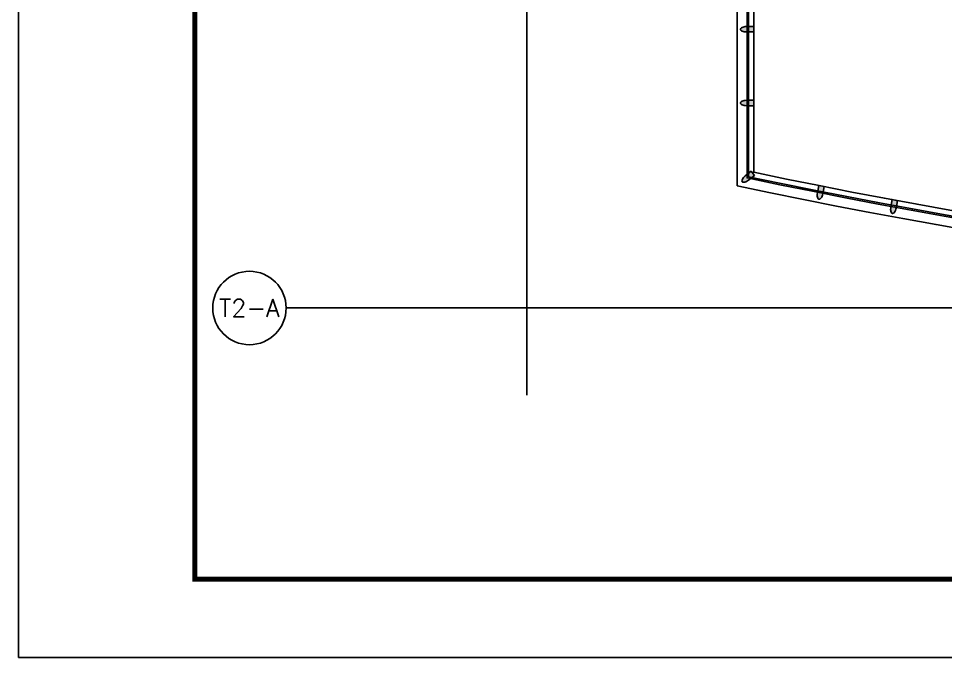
# Model space of a CAD drawing. Header units: inches. Extents: x -10386 to 73614, y -7144 to 52256.
# Drawn here: x -10386 to 8554, y -7144 to 5916 of the extents above; entities that cross this region are included whole.
import ezdxf
from ezdxf.enums import TextEntityAlignment as Align

# ---------------------------------------------------------------- set-up
doc = ezdxf.new("R2010")
doc.units = ezdxf.units.IN
doc.header["$MEASUREMENT"] = 0
doc.layers.add('arch', color=8, linetype='Continuous')
doc.layers.add('TITLE_BLOCK_A1$0$TITLE', color=7, linetype='Continuous')
doc.layers.add('Viewpoint', color=8, linetype='Continuous', plot=False)
doc.styles.add('C-1205-1217-T2 PLAN$0$TXT4', font='romans.shx', dxfattribs={"height": 360})

msp = doc.modelspace()

# ---------------------------------------------------------------- hatches: boundary and pattern name
at = {"layer": 'arch'}
h = msp.add_hatch(color=256, dxfattribs=at)
edge = h.paths.add_edge_path()
edge.add_ellipse((4487.5, 5479.3), major_axis=(-192.4, 192.4), ratio=1, start_angle=-45, end_angle=-34.46486)
edge.add_ellipse((4467.5, 5587), major_axis=(115, 115), ratio=1, start_angle=55.53514, end_angle=69.17911)
edge.add_ellipse((4437.1, 5654.7), major_axis=(62.5, 62.5), ratio=1, start_angle=69.17911, end_angle=92.3064)
edge.add_ellipse((4391.8, 5696.4), major_axis=(-19, 19), ratio=1, start_angle=2.3064, end_angle=45)
edge.add_ellipse((4391.8, 5696.4), major_axis=(-19, 19), ratio=1, start_angle=45, end_angle=87.6936)
edge.add_ellipse((4437.1, 5738.2), major_axis=(62.5, 62.5), ratio=1, start_angle=177.6936, end_angle=200.82089)
edge.add_ellipse((4467.5, 5805.9), major_axis=(-115, 115), ratio=1, start_angle=110.82089, end_angle=124.46486)
edge.add_ellipse((4487.5, 5913.6), major_axis=(-192.4, 192.4), ratio=1, start_angle=124.46486, end_angle=135)
edge.add_line((4487.5, 5641.4), (4640, 5641.4))
edge.add_line((4640, 5641.4), (4640, 5751.4))
edge.add_line((4640, 5751.4), (4487.5, 5751.4))
h = msp.add_hatch(color=256, dxfattribs=at)
edge = h.paths.add_edge_path()
edge.add_ellipse((4487.5, 3972.8), major_axis=(-192.4, 192.4), ratio=1, start_angle=-45, end_angle=-34.46486)
edge.add_ellipse((4467.5, 4080.5), major_axis=(115, 115), ratio=1, start_angle=55.53514, end_angle=69.17911)
edge.add_ellipse((4437.1, 4148.1), major_axis=(62.5, 62.5), ratio=1, start_angle=69.17911, end_angle=92.3064)
edge.add_ellipse((4391.8, 4189.9), major_axis=(-19, 19), ratio=1, start_angle=2.3064, end_angle=45)
edge.add_ellipse((4391.8, 4189.9), major_axis=(-19, 19), ratio=1, start_angle=45, end_angle=87.6936)
edge.add_ellipse((4437.1, 4231.7), major_axis=(62.5, 62.5), ratio=1, start_angle=177.6936, end_angle=200.82089)
edge.add_ellipse((4467.5, 4299.3), major_axis=(-115, 115), ratio=1, start_angle=110.82089, end_angle=124.46486)
edge.add_ellipse((4487.5, 4407.1), major_axis=(-192.4, 192.4), ratio=1, start_angle=124.46486, end_angle=135)
edge.add_line((4487.5, 4134.9), (4640, 4134.9))
edge.add_line((4640, 4134.9), (4640, 4244.9))
edge.add_line((4640, 4244.9), (4487.5, 4244.9))
h = msp.add_hatch(color=256, dxfattribs=at)
edge = h.paths.add_edge_path()
edge.add_arc((4360.2, 2825.3), 272.1, -61.48544, -50.9503, ccw=False)
edge.add_arc((4412.5, 2729), 162.6, 284.87059, 298.51456, ccw=False)
edge.add_arc((4431.5, 2657.3), 88.4, 261.7433, 284.87059, ccw=False)
edge.add_arc((4422.7, 2596.3), 26.8, 219.0497, 261.7433, ccw=False)
edge.add_arc((4422.7, 2596.3), 26.8, 176.3561, 219.0497, ccw=False)
edge.add_arc((4484.2, 2592.4), 88.4, 153.22881, 176.3561, ccw=False)
edge.add_arc((4550.4, 2559), 162.6, 139.58484, 153.22881, ccw=False)
edge.add_arc((4633.8, 2488), 272.1, 129.0497, 139.58484, ccw=False)
edge.add_line((4462.3, 2699.3), (4580.8, 2795.4))
edge.add_line((4580.8, 2795.4), (4650.1, 2710))
edge.add_line((4650.1, 2710), (4531.6, 2613.9))
h = msp.add_hatch(color=256, dxfattribs=at)
edge = h.paths.add_edge_path()
edge.add_arc((4360.2, 2825.3), 272.1, -61.48544, -50.9503, ccw=False)
edge.add_arc((4412.5, 2729), 162.6, 284.87059, 298.51456, ccw=False)
edge.add_arc((4431.5, 2657.3), 88.4, 261.7433, 284.87059, ccw=False)
edge.add_arc((4422.7, 2596.3), 26.8, 219.0497, 261.7433, ccw=False)
edge.add_arc((4422.7, 2596.3), 26.8, 176.3561, 219.0497, ccw=False)
edge.add_arc((4484.2, 2592.4), 88.4, 153.22881, 176.3561, ccw=False)
edge.add_arc((4550.4, 2559), 162.6, 139.58484, 153.22881, ccw=False)
edge.add_arc((4633.8, 2488), 272.1, 129.0497, 139.58484, ccw=False)
edge.add_line((4462.3, 2699.3), (4580.8, 2795.4))
edge.add_line((4580.8, 2795.4), (4650.1, 2710))
edge.add_line((4650.1, 2710), (4531.6, 2613.9))
h = msp.add_hatch(color=256, dxfattribs=at)
edge = h.paths.add_edge_path()
edge.add_arc((5778.7, 2382.1), 272.1, -21.35784, -10.8227, ccw=False)
edge.add_arc((5880.8, 2342.2), 162.6, 324.99819, 338.64216, ccw=False)
edge.add_arc((5941.5, 2299.7), 88.4, 301.87089, 324.99819, ccw=False)
edge.add_arc((5974.1, 2247.3), 26.8, 259.1773, 301.87089, ccw=False)
edge.add_arc((5974.1, 2247.3), 26.8, 216.4837, 259.1773, ccw=False)
edge.add_arc((6023.6, 2284), 88.4, 193.3564, 216.4837, ccw=False)
edge.add_arc((6095.7, 2301.1), 162.6, 179.71243, 193.3564, ccw=False)
edge.add_arc((6205.3, 2300.6), 272.1, 169.1773, 179.71243, ccw=False)
edge.add_line((5938, 2351.7), (5966.6, 2501.4))
edge.add_line((5966.6, 2501.4), (6074.7, 2480.8))
edge.add_line((6074.7, 2480.8), (6046, 2331))
h = msp.add_hatch(color=256, dxfattribs=at)
edge = h.paths.add_edge_path()
edge.add_arc((7278.7, 2094.7), 272.1, -21.35784, -10.8227, ccw=False)
edge.add_arc((7380.8, 2054.8), 162.6, 324.99819, 338.64216, ccw=False)
edge.add_arc((7441.5, 2012.3), 88.4, 301.87089, 324.99819, ccw=False)
edge.add_arc((7474.1, 1960), 26.8, 259.1773, 301.87089, ccw=False)
edge.add_arc((7474.1, 1960), 26.8, 216.4837, 259.1773, ccw=False)
edge.add_arc((7523.6, 1996.6), 88.4, 193.3564, 216.4837, ccw=False)
edge.add_arc((7595.7, 2013.7), 162.6, 179.71243, 193.3564, ccw=False)
edge.add_arc((7705.3, 2013.2), 272.1, 169.1773, 179.71243, ccw=False)
edge.add_line((7438, 2064.3), (7466.6, 2214.1))
edge.add_line((7466.6, 2214.1), (7574.7, 2193.4))
edge.add_line((7574.7, 2193.4), (7546, 2043.6))

# ---------------------------------------------------------------- linework, layer by layer
at = {"layer": 'arch', "ltscale": 0.02}
for points in [[(0, 48856.2), (0, -1780)], [(-4918.1, 0), (61637.1, 0)]]:
    msp.add_lwpolyline(points, dxfattribs=at)
at = {"layer": 'arch'}
for points in [[(48110, 43588.2, 0.0892167), (4300, 42223.1), (4300, 37714.5, 0.0074119), (821.7, 37125.1, 0.0691966), (821.7, 7594.9, 0.0074119), (4300, 7005.5), (4300, 2496.9, 0.0892167), (48110, 1131.8), (48110, 8416.6, 0.0191145), (56909.6, 10716.5, 0.1037494), (56909.6, 34003.5, 0.0191145), (48110, 36303.4)], [(48110, 43588.2, 0.0892167), (4300, 42223.1), (4300, 37714.5, 0.0074119), (821.7, 37125.1, 0.0691966), (821.7, 7594.9, 0.0074119), (4300, 7005.5), (4300, 2496.9, 0.0892167), (48110, 1131.8), (48110, 8416.6, 0.0191145), (56909.6, 10716.5, 0.1037494), (56909.6, 34003.5, 0.0191145), (48110, 36303.4)], [(47910, 43415.5, 0.0885346), (4500, 42060.9), (4500, 37542.8, 0.0074691), (1000, 36954.5, 0.0685189), (1000, 7765.5, 0.0074691), (4500, 7177.2), (4500, 2659.1, 0.0885346), (47910, 1304.5), (47910, 8577.3, 0.0192029), (56738, 10873.6, 0.1026894), (56738, 33846.4, 0.0192029), (47910, 36142.7)], [(47910, 43415.5, 0.0885346), (4500, 42060.9), (4500, 37542.8, 0.0074691), (1000, 36954.5, 0.0685189), (1000, 7765.5, 0.0074691), (4500, 7177.2), (4500, 2659.1, 0.0885346), (47910, 1304.5), (47910, 8577.3, 0.0192029), (56738, 10873.6, 0.1026894), (56738, 33846.4, 0.0192029), (47910, 36142.7)], [(47880, 43389.6, 0.0884322), (4530, 42036.6), (4530, 37517, 0.0074776), (1026.8, 36928.9, 0.068417), (1026.8, 7791.1, 0.0074776), (4530, 7203), (4530, 2683.4, 0.0884322), (47880, 1330.4), (47880, 8601.4, 0.0192161), (56712.3, 10897.2, 0.1025298), (56712.3, 33822.8, 0.0192161), (47880, 36118.6)], [(47770, 43294.5, 0.088056), (4640, 41947.3), (4640, 37422.5, 0.0075089), (1124.9, 36835.1, 0.0680427), (1124.9, 7884.9, 0.0075089), (4640, 7297.5), (4640, 2772.7, 0.088056), (47770, 1425.5), (47770, 8690, 0.0192645), (56617.8, 10983.6, 0.1019431), (56617.8, 33736.4, 0.0192645), (47770, 36030)], [(4487.5, 5751.4, 0.0460006), (4437.7, 5746.9, 0.0596035), (4400.9, 5735.3, 0.1012558), (4372.1, 5714.6, 0.1884712), (4365, 5696.4, 0.1884712), (4372.1, 5678.3, 0.1012558), (4400.9, 5657.5, 0.0596035), (4437.7, 5646, 0.0460006), (4487.5, 5641.4), (4640, 5641.4), (4640, 5751.4)], [(4487.5, 4244.9, 0.0460006), (4437.7, 4240.3, 0.0596035), (4400.9, 4228.8, 0.1012558), (4372.1, 4208.1, 0.1884712), (4365, 4189.9, 0.1884712), (4372.1, 4171.7, 0.1012558), (4400.9, 4151, 0.0596035), (4437.7, 4139.5, 0.0460006), (4487.5, 4134.9), (4640, 4134.9), (4640, 4244.9)], [(4531.6, 2613.9, -0.0460006), (4490.1, 2586.1, -0.0596035), (4454.2, 2571.9, -0.1012558), (4418.8, 2569.8, -0.1884712), (4401.9, 2579.5, -0.1884712), (4395.9, 2598.1, -0.1012558), (4405.2, 2632.3, -0.0596035), (4426.6, 2664.4, -0.0460006), (4462.3, 2699.3), (4580.8, 2795.4), (4650.1, 2710)], [(4531.6, 2613.9, -0.0460006), (4490.1, 2586.1, -0.0596035), (4454.2, 2571.9, -0.1012558), (4418.8, 2569.8, -0.1884712), (4401.9, 2579.5, -0.1884712), (4395.9, 2598.1, -0.1012558), (4405.2, 2632.3, -0.0596035), (4426.6, 2664.4, -0.0460006), (4462.3, 2699.3), (4580.8, 2795.4), (4650.1, 2710)], [(6046, 2331, -0.0460006), (6032.2, 2283, -0.0596035), (6014, 2248.9, -0.1012558), (5988.2, 2224.6, -0.1884712), (5969, 2221, -0.1884712), (5952.5, 2231.4, -0.1012558), (5937.6, 2263.5, -0.0596035), (5933.2, 2301.9, -0.0460006), (5938, 2351.7), (5966.6, 2501.4), (6074.7, 2480.8)], [(7546, 2043.6, -0.0460006), (7532.2, 1995.6, -0.0596035), (7514, 1961.6, -0.1012558), (7488.2, 1937.2, -0.1884712), (7469, 1933.6, -0.1884712), (7452.5, 1944, -0.1012558), (7437.6, 1976.2, -0.0596035), (7433.2, 2014.5, -0.0460006), (7438, 2064.3), (7466.6, 2214.1), (7574.7, 2193.4)]]:
    msp.add_lwpolyline(points, format="xyb", close=True, dxfattribs=at)
at = {"layer": 'arch', "linetype": 'Continuous'}
msp.add_circle((-5668.1, 0), 750, dxfattribs=at)
at = {"layer": 'TITLE_BLOCK_A1$0$TITLE'}
for p, q in [((-10385.9, 52256.5), (-10385.9, -7143.5)), ((-10385.9, -7143.5), (73614.1, -7143.5))]:
    msp.add_line(p, q, dxfattribs=at)
at = {"layer": 'TITLE_BLOCK_A1$0$TITLE', "const_width": 100}
msp.add_lwpolyline([(-6785.9, 50656.5), (-6785.9, -5543.5), (72114.1, -5543.5), (72114.1, 50656.5), (-6785.9, 50656.5)], dxfattribs=at)
at = {"layer": 'Viewpoint'}
msp.add_lwpolyline([(-6785.9, 50656.5), (-6785.9, -5543.5), (36614.1, -5543.5), (36614.1, -1543.5), (63614.1, -1543.5), (63614.1, 50656.5)], close=True, dxfattribs=at)

# ---------------------------------------------------------------- texts
at = {"layer": 'arch', "linetype": 'Continuous', "style": 'C-1205-1217-T2 PLAN$0$TXT4'}
msp.add_text('T2-A', height=360, dxfattribs=at).set_placement((-5668.1, 0), align=Align.MIDDLE_CENTER)

doc.saveas('drawing.dxf')
